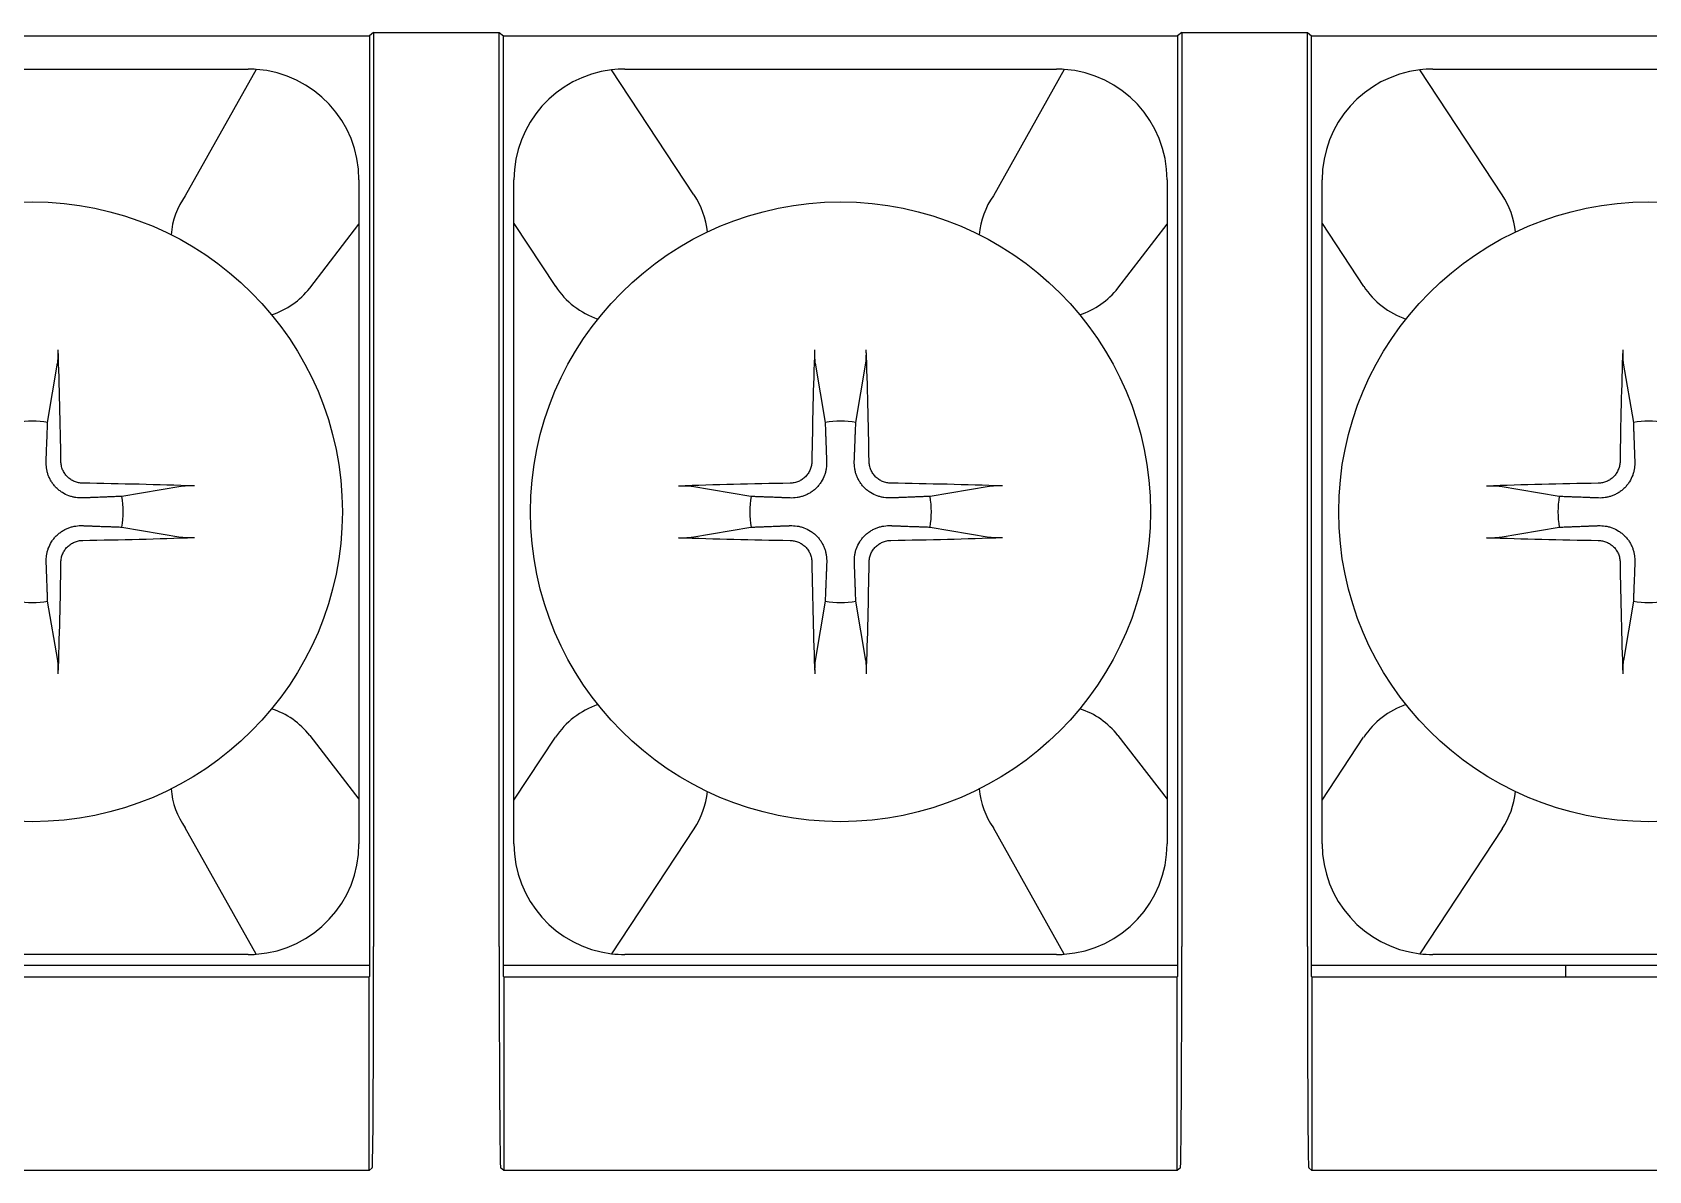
# Model space of a CAD drawing. Header units: millimetres. Extents: x 1618 to 2314, y 422 to 652.
# Drawn here: x 2034.28 to 2048.88, y 549.38 to 559.67 of the extents above; entities that cross this region are included whole.
import ezdxf

# ---------------------------------------------------------------- set-up
doc = ezdxf.new("R2010")
doc.units = ezdxf.units.MM

msp = doc.modelspace()

# ---------------------------------------------------------------- linework, layer by layer
for p, q in [((2031.231, 559.636), (2037.322, 559.636)), ((2037.359, 559.668), (2037.322, 559.636)), ((2037.322, 559.636), (2037.322, 551.136)), ((2037.359, 559.668), (2037.359, 551.407)), ((2037.359, 559.668), (2038.494, 559.668)), ((2038.494, 551.407), (2038.494, 559.668)), ((2038.494, 559.668), (2038.531, 559.636)), ((2038.531, 551.136), (2038.531, 559.636)), ((2038.531, 559.636), (2044.622, 559.636)), ((2044.659, 559.668), (2044.622, 559.636)), ((2044.622, 559.636), (2044.622, 551.136)), ((2044.659, 559.668), (2044.659, 551.407)), ((2044.659, 559.668), (2045.794, 559.668)), ((2045.794, 551.407), (2045.794, 559.668)), ((2045.794, 559.668), (2045.831, 559.636)), ((2045.831, 551.136), (2045.831, 559.636)), ((2045.831, 559.636), (2051.922, 559.636)), ((2032.327, 559.336), (2036.227, 559.336)), ((2036.297, 559.334), (2035.658, 558.192)), ((2040.253, 558.2), (2039.508, 559.329)), ((2039.627, 559.336), (2043.527, 559.336)), ((2043.597, 559.334), (2042.958, 558.192)), ((2047.553, 558.2), (2046.808, 559.329)), ((2046.927, 559.336), (2050.827, 559.336)), ((2037.227, 558.336), (2037.227, 557.934)), ((2038.627, 557.942), (2038.627, 558.336)), ((2044.527, 558.336), (2044.527, 557.934)), ((2045.927, 557.942), (2045.927, 558.336)), ((2036.782, 557.358), (2037.227, 557.934)), ((2037.227, 557.934), (2037.227, 552.738)), ((2038.627, 552.731), (2038.627, 557.942)), ((2038.627, 557.942), (2039.002, 557.373)), ((2044.082, 557.358), (2044.527, 557.934)), ((2044.527, 557.934), (2044.527, 552.738)), ((2045.927, 557.942), (2046.302, 557.373)), ((2045.927, 552.731), (2045.927, 557.942)), ((2034.415, 556.144), (2034.505, 556.679)), ((2041.347, 556.679), (2041.438, 556.144)), ((2041.715, 556.144), (2041.805, 556.679)), ((2048.647, 556.679), (2048.738, 556.144)), ((2035.619, 555.566), (2035.085, 555.475)), ((2040.768, 555.474), (2040.234, 555.565)), ((2042.919, 555.566), (2042.385, 555.475)), ((2048.068, 555.474), (2047.534, 555.565)), ((2035.085, 555.198), (2035.619, 555.107)), ((2040.234, 555.106), (2040.768, 555.197)), ((2042.385, 555.198), (2042.919, 555.107)), ((2047.534, 555.106), (2048.068, 555.197)), ((2034.506, 553.993), (2034.415, 554.528)), ((2041.438, 554.528), (2041.348, 553.993)), ((2041.806, 553.993), (2041.715, 554.528)), ((2048.738, 554.528), (2048.648, 553.993)), ((2036.782, 553.314), (2037.227, 552.738)), ((2038.627, 552.731), (2039.002, 553.299)), ((2044.082, 553.314), (2044.527, 552.738)), ((2045.927, 552.731), (2046.302, 553.299)), ((2037.227, 552.738), (2037.227, 552.336)), ((2038.627, 552.336), (2038.627, 552.731)), ((2044.527, 552.738), (2044.527, 552.336)), ((2045.927, 552.336), (2045.927, 552.731)), ((2036.297, 551.338), (2035.658, 552.48)), ((2040.253, 552.472), (2039.508, 551.343)), ((2043.597, 551.338), (2042.958, 552.48)), ((2047.553, 552.472), (2046.808, 551.343)), ((2036.227, 551.336), (2032.327, 551.336)), ((2043.527, 551.336), (2039.627, 551.336)), ((2050.827, 551.336), (2046.927, 551.336)), ((2037.322, 551.236), (2031.232, 551.236)), ((2044.621, 551.236), (2038.531, 551.236)), ((2051.777, 551.236), (2045.831, 551.236)), ((2048.127, 551.133), (2048.127, 551.236)), ((2031.234, 551.133), (2037.319, 551.133)), ((2037.319, 551.133), (2037.322, 551.136)), ((2037.319, 549.383), (2037.319, 551.133)), ((2038.534, 551.133), (2038.531, 551.136)), ((2038.534, 551.133), (2044.619, 551.133)), ((2038.534, 551.133), (2038.534, 549.383)), ((2044.619, 551.133), (2044.622, 551.136)), ((2044.619, 549.383), (2044.619, 551.133)), ((2045.834, 551.133), (2045.831, 551.136)), ((2045.834, 551.133), (2051.919, 551.133)), ((2045.834, 551.133), (2045.834, 549.383)), ((2037.347, 549.407), (2037.319, 549.383)), ((2038.534, 549.383), (2038.506, 549.407)), ((2044.647, 549.407), (2044.619, 549.383)), ((2045.834, 549.383), (2045.806, 549.407)), ((2037.319, 549.383), (2031.234, 549.383)), ((2044.619, 549.383), (2038.534, 549.383)), ((2051.919, 549.383), (2045.834, 549.383))]:
    msp.add_line(p, q)
for centre in [(2034.277, 555.336), (2041.577, 555.336), (2048.877, 555.336)]:
    msp.add_circle(centre, 2.8)
for centre, radius, start, end in [((2036.227, 558.336), 1, 85.9679, 90), ((2036.227, 558.336), 1, 0, 85.9679), ((2039.627, 558.336), 1, 96.8173, 180), ((2039.627, 558.336), 1, 90, 96.8173), ((2043.527, 558.336), 1, 85.9679, 90), ((2043.527, 558.336), 1, 0, 85.9679), ((2046.927, 558.336), 1, 96.8173, 180), ((2046.927, 558.336), 1, 90, 96.8173), ((2036.228, 557.785), 0.7, 144.4374, 175.5132), ((2039.628, 557.787), 0.75, 5.9361, 33.4424), ((2043.528, 557.785), 0.7, 144.4374, 175.5132), ((2046.928, 557.787), 0.75, 5.9361, 33.4424), ((2036.228, 557.785), 0.7, 287.409, 322.3631), ((2039.628, 557.787), 0.75, 213.4424, 251.0511), ((2043.528, 557.785), 0.7, 287.409, 322.3631), ((2046.928, 557.787), 0.75, 213.4424, 251.0511), ((2034.277, 555.336), 0.82, 80.3013, 99.7447), ((2041.577, 555.336), 0.82, 80.3013, 99.7447), ((2048.877, 555.336), 0.82, 80.3013, 99.7447), ((2034.277, 555.336), 0.82, 350.3013, 9.7447), ((2041.577, 555.336), 0.82, 170.3013, 189.7447), ((2041.577, 555.336), 0.82, 350.3013, 9.7447), ((2048.877, 555.336), 0.82, 170.3013, 189.7447), ((2034.277, 555.336), 0.82, 260.3013, 279.7447), ((2041.577, 555.336), 0.82, 260.3013, 279.7447), ((2048.877, 555.336), 0.82, 260.3013, 279.7447), ((2036.228, 552.887), 0.7, 37.6369, 72.591), ((2039.628, 552.885), 0.75, 108.9489, 146.5576), ((2043.528, 552.887), 0.7, 37.6369, 72.591), ((2046.928, 552.885), 0.75, 108.9489, 146.5576), ((2036.228, 552.887), 0.7, 184.4868, 215.5626), ((2039.628, 552.885), 0.75, 326.5576, 354.0639), ((2043.528, 552.887), 0.7, 184.4868, 215.5626), ((2046.928, 552.885), 0.75, 326.5576, 354.0639), ((2036.227, 552.336), 1, 274.0321, 0), ((2039.627, 552.336), 1, 180, 263.1827), ((2043.527, 552.336), 1, 274.0321, 0), ((2046.927, 552.336), 1, 180, 263.1827), ((2036.227, 552.336), 1, 270, 274.0321), ((2039.627, 552.336), 1, 263.1827, 270), ((2043.527, 552.336), 1, 270, 274.0321), ((2046.927, 552.336), 1, 263.1827, 270)]:
    msp.add_arc(centre, radius, start, end)
for centre, major_axis, ratio, start_param, end_param in [((2034.105, 555.335), (0.041, -4.997), 0.087156, 1.661715, 1.867777), ((2041.748, 555.335), (0.037, 4.997), 0.087156, 1.273815, 1.479878), ((2041.405, 555.335), (0.041, -4.997), 0.087156, 1.661715, 1.867777), ((2049.048, 555.335), (0.037, 4.997), 0.087156, 1.273815, 1.479878), ((2034.275, 555.164), (4.997, -0.037), 0.087156, 1.273815, 1.479878), ((2041.578, 555.164), (4.997, 0.041), 0.087156, 1.661715, 1.867777), ((2041.575, 555.164), (4.997, -0.037), 0.087156, 1.273815, 1.479878), ((2048.878, 555.164), (4.997, 0.041), 0.087156, 1.661715, 1.867777), ((2034.275, 555.508), (-4.997, -0.041), 0.087156, 1.661715, 1.867777), ((2041.578, 555.508), (-4.997, 0.037), 0.087156, 1.273815, 1.479878), ((2041.575, 555.508), (-4.997, -0.041), 0.087156, 1.661715, 1.867777), ((2048.878, 555.508), (-4.997, 0.037), 0.087156, 1.273815, 1.479878), ((2034.105, 555.337), (-0.037, -4.997), 0.087156, 1.273815, 1.479878), ((2041.748, 555.337), (-0.041, 4.997), 0.087156, 1.661715, 1.867777), ((2041.405, 555.337), (-0.037, -4.997), 0.087156, 1.273815, 1.479878), ((2049.048, 555.337), (-0.041, 4.997), 0.087156, 1.661715, 1.867777), ((2037.347, 551.407), (0, 2), 0.006109, 3.146827, 4.712389), ((2038.506, 551.407), (0, 2), 0.006109, 1.570796, 3.136358), ((2044.647, 551.407), (0, 2), 0.006109, 3.146827, 4.712389), ((2045.806, 551.407), (0, 2), 0.006109, 1.570796, 3.136358)]:
    msp.add_ellipse(centre, major_axis=major_axis, ratio=ratio, start_param=start_param, end_param=end_param)
for points, knots in [([(2034.505, 556.679), (2034.506, 556.682), (2034.506, 556.685), (2034.507, 556.692), (2034.507, 556.696), (2034.508, 556.704), (2034.508, 556.709), (2034.509, 556.719), (2034.509, 556.725), (2034.509, 556.736), (2034.509, 556.741), (2034.51, 556.753), (2034.51, 556.759), (2034.51, 556.771), (2034.509, 556.777), (2034.509, 556.789), (2034.509, 556.795), (2034.509, 556.8)], [0, 0, 0, 0, 0.125, 0.125, 0.25, 0.25, 0.375, 0.375, 0.5, 0.5, 0.625, 0.625, 0.75, 0.75, 0.875, 0.875, 1, 1, 1, 1]), ([(2041.343, 556.8), (2041.343, 556.789), (2041.342, 556.777), (2041.342, 556.759), (2041.342, 556.753), (2041.342, 556.741), (2041.343, 556.735), (2041.343, 556.724), (2041.343, 556.719), (2041.344, 556.709), (2041.344, 556.704), (2041.345, 556.696), (2041.345, 556.692), (2041.346, 556.685), (2041.346, 556.681), (2041.347, 556.679)], [0, 0, 0, 0, 0.25, 0.25, 0.375, 0.375, 0.5, 0.5, 0.625, 0.625, 0.75, 0.75, 0.875, 0.875, 1, 1, 1, 1]), ([(2041.805, 556.679), (2041.806, 556.682), (2041.806, 556.685), (2041.807, 556.692), (2041.807, 556.696), (2041.808, 556.704), (2041.808, 556.709), (2041.809, 556.719), (2041.809, 556.725), (2041.809, 556.736), (2041.809, 556.741), (2041.81, 556.753), (2041.81, 556.759), (2041.81, 556.771), (2041.809, 556.777), (2041.809, 556.789), (2041.809, 556.795), (2041.809, 556.8)], [0, 0, 0, 0, 0.125, 0.125, 0.25, 0.25, 0.375, 0.375, 0.5, 0.5, 0.625, 0.625, 0.75, 0.75, 0.875, 0.875, 1, 1, 1, 1]), ([(2048.643, 556.8), (2048.643, 556.789), (2048.642, 556.777), (2048.642, 556.759), (2048.642, 556.753), (2048.642, 556.741), (2048.643, 556.735), (2048.643, 556.724), (2048.643, 556.719), (2048.644, 556.709), (2048.644, 556.704), (2048.645, 556.696), (2048.645, 556.692), (2048.646, 556.685), (2048.646, 556.681), (2048.647, 556.679)], [0, 0, 0, 0, 0.25, 0.25, 0.375, 0.375, 0.5, 0.5, 0.625, 0.625, 0.75, 0.75, 0.875, 0.875, 1, 1, 1, 1]), ([(2034.731, 555.461), (2034.71, 555.46), (2034.69, 555.462), (2034.659, 555.466), (2034.649, 555.468), (2034.628, 555.474), (2034.618, 555.477), (2034.587, 555.488), (2034.567, 555.498), (2034.538, 555.516), (2034.529, 555.523), (2034.51, 555.537), (2034.502, 555.545), (2034.489, 555.557), (2034.485, 555.561), (2034.478, 555.57), (2034.466, 555.583), (2034.456, 555.597), (2034.444, 555.616), (2034.439, 555.626), (2034.429, 555.646), (2034.42, 555.666), (2034.414, 555.687), (2034.409, 555.708), (2034.407, 555.718), (2034.402, 555.749), (2034.401, 555.77), (2034.401, 555.791)], [0, 0, 0, 0, 0.125, 0.125, 0.1875, 0.1875, 0.25, 0.25, 0.375, 0.375, 0.4375, 0.4375, 0.5, 0.5, 0.53125, 0.53125, 0.5625, 0.625, 0.625, 0.6875, 0.6875, 0.75, 0.8125, 0.8125, 0.875, 0.875, 1, 1, 1, 1]), ([(2034.732, 555.594), (2034.719, 555.595), (2034.706, 555.596), (2034.688, 555.6), (2034.681, 555.602), (2034.669, 555.605), (2034.663, 555.608), (2034.645, 555.615), (2034.634, 555.621), (2034.613, 555.636), (2034.602, 555.644), (2034.584, 555.662), (2034.576, 555.672), (2034.565, 555.688), (2034.562, 555.694), (2034.556, 555.705), (2034.553, 555.711), (2034.545, 555.728), (2034.542, 555.741), (2034.536, 555.766), (2034.535, 555.779), (2034.535, 555.792)], [0, 0, 0, 0, 0.125, 0.125, 0.1875, 0.1875, 0.25, 0.25, 0.375, 0.375, 0.5, 0.5, 0.625, 0.625, 0.6875, 0.6875, 0.75, 0.75, 0.875, 0.875, 1, 1, 1, 1]), ([(2041.318, 555.792), (2041.318, 555.779), (2041.317, 555.766), (2041.313, 555.747), (2041.311, 555.741), (2041.307, 555.729), (2041.305, 555.723), (2041.297, 555.705), (2041.291, 555.693), (2041.277, 555.672), (2041.269, 555.662), (2041.25, 555.644), (2041.241, 555.636), (2041.224, 555.625), (2041.219, 555.621), (2041.208, 555.615), (2041.202, 555.612), (2041.184, 555.605), (2041.172, 555.601), (2041.146, 555.596), (2041.134, 555.594), (2041.121, 555.594)], [0, 0, 0, 0, 0.125, 0.125, 0.1875, 0.1875, 0.25, 0.25, 0.375, 0.375, 0.5, 0.5, 0.625, 0.625, 0.6875, 0.6875, 0.75, 0.75, 0.875, 0.875, 1, 1, 1, 1]), ([(2041.451, 555.791), (2041.452, 555.77), (2041.451, 555.749), (2041.446, 555.718), (2041.444, 555.708), (2041.439, 555.687), (2041.436, 555.677), (2041.424, 555.646), (2041.415, 555.626), (2041.397, 555.597), (2041.39, 555.588), (2041.376, 555.57), (2041.368, 555.561), (2041.356, 555.549), (2041.351, 555.545), (2041.343, 555.537), (2041.329, 555.526), (2041.315, 555.516), (2041.296, 555.504), (2041.286, 555.498), (2041.266, 555.489), (2041.246, 555.48), (2041.226, 555.474), (2041.205, 555.468), (2041.194, 555.466), (2041.163, 555.461), (2041.143, 555.46), (2041.122, 555.461)], [0, 0, 0, 0, 0.125, 0.125, 0.1875, 0.1875, 0.25, 0.25, 0.375, 0.375, 0.4375, 0.4375, 0.5, 0.5, 0.53125, 0.53125, 0.5625, 0.625, 0.625, 0.6875, 0.6875, 0.75, 0.8125, 0.8125, 0.875, 0.875, 1, 1, 1, 1]), ([(2042.031, 555.461), (2042.01, 555.46), (2041.99, 555.462), (2041.959, 555.466), (2041.949, 555.468), (2041.928, 555.474), (2041.918, 555.477), (2041.887, 555.488), (2041.867, 555.498), (2041.838, 555.516), (2041.829, 555.523), (2041.81, 555.537), (2041.802, 555.545), (2041.789, 555.557), (2041.785, 555.561), (2041.778, 555.57), (2041.766, 555.583), (2041.756, 555.597), (2041.744, 555.616), (2041.739, 555.626), (2041.729, 555.646), (2041.72, 555.666), (2041.714, 555.687), (2041.709, 555.708), (2041.707, 555.718), (2041.702, 555.749), (2041.701, 555.77), (2041.701, 555.791)], [0, 0, 0, 0, 0.125, 0.125, 0.1875, 0.1875, 0.25, 0.25, 0.375, 0.375, 0.4375, 0.4375, 0.5, 0.5, 0.53125, 0.53125, 0.5625, 0.625, 0.625, 0.6875, 0.6875, 0.75, 0.8125, 0.8125, 0.875, 0.875, 1, 1, 1, 1]), ([(2042.032, 555.594), (2042.019, 555.595), (2042.006, 555.596), (2041.988, 555.6), (2041.981, 555.602), (2041.969, 555.605), (2041.963, 555.608), (2041.945, 555.615), (2041.934, 555.621), (2041.913, 555.636), (2041.902, 555.644), (2041.884, 555.662), (2041.876, 555.672), (2041.865, 555.688), (2041.862, 555.694), (2041.856, 555.705), (2041.853, 555.711), (2041.845, 555.728), (2041.842, 555.741), (2041.836, 555.766), (2041.835, 555.779), (2041.835, 555.792)], [0, 0, 0, 0, 0.125, 0.125, 0.1875, 0.1875, 0.25, 0.25, 0.375, 0.375, 0.5, 0.5, 0.625, 0.625, 0.6875, 0.6875, 0.75, 0.75, 0.875, 0.875, 1, 1, 1, 1]), ([(2048.618, 555.792), (2048.618, 555.779), (2048.617, 555.766), (2048.613, 555.747), (2048.611, 555.741), (2048.607, 555.729), (2048.605, 555.723), (2048.597, 555.705), (2048.591, 555.693), (2048.577, 555.672), (2048.569, 555.662), (2048.55, 555.644), (2048.541, 555.636), (2048.524, 555.625), (2048.519, 555.621), (2048.508, 555.615), (2048.502, 555.612), (2048.484, 555.605), (2048.472, 555.601), (2048.446, 555.596), (2048.434, 555.594), (2048.421, 555.594)], [0, 0, 0, 0, 0.125, 0.125, 0.1875, 0.1875, 0.25, 0.25, 0.375, 0.375, 0.5, 0.5, 0.625, 0.625, 0.6875, 0.6875, 0.75, 0.75, 0.875, 0.875, 1, 1, 1, 1]), ([(2048.751, 555.791), (2048.752, 555.77), (2048.751, 555.749), (2048.746, 555.718), (2048.744, 555.708), (2048.739, 555.687), (2048.736, 555.677), (2048.724, 555.646), (2048.715, 555.626), (2048.697, 555.597), (2048.69, 555.588), (2048.676, 555.57), (2048.668, 555.561), (2048.656, 555.549), (2048.651, 555.545), (2048.643, 555.537), (2048.629, 555.526), (2048.615, 555.516), (2048.596, 555.504), (2048.586, 555.498), (2048.566, 555.489), (2048.546, 555.48), (2048.526, 555.474), (2048.505, 555.468), (2048.494, 555.466), (2048.463, 555.461), (2048.443, 555.46), (2048.422, 555.461)], [0, 0, 0, 0, 0.125, 0.125, 0.1875, 0.1875, 0.25, 0.25, 0.375, 0.375, 0.4375, 0.4375, 0.5, 0.5, 0.53125, 0.53125, 0.5625, 0.625, 0.625, 0.6875, 0.6875, 0.75, 0.8125, 0.8125, 0.875, 0.875, 1, 1, 1, 1]), ([(2035.741, 555.57), (2035.729, 555.57), (2035.717, 555.57), (2035.699, 555.57), (2035.693, 555.57), (2035.682, 555.57), (2035.676, 555.57), (2035.665, 555.57), (2035.66, 555.569), (2035.65, 555.569), (2035.645, 555.569), (2035.636, 555.568), (2035.632, 555.568), (2035.625, 555.567), (2035.622, 555.566), (2035.619, 555.566)], [0, 0, 0, 0, 0.25, 0.25, 0.375, 0.375, 0.5, 0.5, 0.625, 0.625, 0.75, 0.75, 0.875, 0.875, 1, 1, 1, 1]), ([(2040.234, 555.565), (2040.231, 555.565), (2040.228, 555.566), (2040.221, 555.567), (2040.217, 555.567), (2040.208, 555.568), (2040.203, 555.568), (2040.193, 555.568), (2040.188, 555.568), (2040.177, 555.569), (2040.171, 555.569), (2040.16, 555.569), (2040.154, 555.569), (2040.142, 555.569), (2040.136, 555.569), (2040.124, 555.569), (2040.118, 555.569), (2040.112, 555.568)], [0, 0, 0, 0, 0.125, 0.125, 0.25, 0.25, 0.375, 0.375, 0.5, 0.5, 0.625, 0.625, 0.75, 0.75, 0.875, 0.875, 1, 1, 1, 1]), ([(2043.041, 555.57), (2043.029, 555.57), (2043.017, 555.57), (2042.999, 555.57), (2042.993, 555.57), (2042.982, 555.57), (2042.976, 555.57), (2042.965, 555.57), (2042.96, 555.569), (2042.95, 555.569), (2042.945, 555.569), (2042.936, 555.568), (2042.932, 555.568), (2042.925, 555.567), (2042.922, 555.566), (2042.919, 555.566)], [0, 0, 0, 0, 0.25, 0.25, 0.375, 0.375, 0.5, 0.5, 0.625, 0.625, 0.75, 0.75, 0.875, 0.875, 1, 1, 1, 1]), ([(2047.534, 555.565), (2047.531, 555.565), (2047.528, 555.566), (2047.521, 555.567), (2047.517, 555.567), (2047.508, 555.568), (2047.503, 555.568), (2047.493, 555.568), (2047.488, 555.568), (2047.477, 555.569), (2047.471, 555.569), (2047.46, 555.569), (2047.454, 555.569), (2047.442, 555.569), (2047.436, 555.569), (2047.424, 555.569), (2047.418, 555.569), (2047.412, 555.568)], [0, 0, 0, 0, 0.125, 0.125, 0.25, 0.25, 0.375, 0.375, 0.5, 0.5, 0.625, 0.625, 0.75, 0.75, 0.875, 0.875, 1, 1, 1, 1]), ([(2034.402, 554.881), (2034.401, 554.902), (2034.402, 554.923), (2034.407, 554.954), (2034.409, 554.964), (2034.414, 554.985), (2034.417, 554.995), (2034.429, 555.026), (2034.438, 555.046), (2034.456, 555.075), (2034.463, 555.084), (2034.477, 555.102), (2034.485, 555.111), (2034.497, 555.123), (2034.502, 555.127), (2034.51, 555.135), (2034.524, 555.146), (2034.538, 555.156), (2034.557, 555.168), (2034.567, 555.174), (2034.587, 555.184), (2034.607, 555.192), (2034.627, 555.198), (2034.648, 555.204), (2034.659, 555.206), (2034.69, 555.211), (2034.71, 555.212), (2034.731, 555.211)], [0, 0, 0, 0, 0.125, 0.125, 0.1875, 0.1875, 0.25, 0.25, 0.375, 0.375, 0.4375, 0.4375, 0.5, 0.5, 0.53125, 0.53125, 0.5625, 0.625, 0.625, 0.6875, 0.6875, 0.75, 0.8125, 0.8125, 0.875, 0.875, 1, 1, 1, 1]), ([(2035.619, 555.107), (2035.622, 555.107), (2035.625, 555.106), (2035.632, 555.106), (2035.636, 555.105), (2035.645, 555.104), (2035.65, 555.104), (2035.66, 555.104), (2035.665, 555.104), (2035.676, 555.103), (2035.682, 555.103), (2035.693, 555.103), (2035.699, 555.103), (2035.711, 555.103), (2035.717, 555.103), (2035.729, 555.103), (2035.735, 555.103), (2035.741, 555.104)], [0, 0, 0, 0, 0.125, 0.125, 0.25, 0.25, 0.375, 0.375, 0.5, 0.5, 0.625, 0.625, 0.75, 0.75, 0.875, 0.875, 1, 1, 1, 1]), ([(2040.112, 555.102), (2040.124, 555.102), (2040.136, 555.102), (2040.154, 555.102), (2040.16, 555.102), (2040.171, 555.102), (2040.177, 555.102), (2040.188, 555.102), (2040.193, 555.103), (2040.203, 555.103), (2040.208, 555.103), (2040.217, 555.104), (2040.221, 555.104), (2040.228, 555.105), (2040.231, 555.106), (2040.234, 555.106)], [0, 0, 0, 0, 0.25, 0.25, 0.375, 0.375, 0.5, 0.5, 0.625, 0.625, 0.75, 0.75, 0.875, 0.875, 1, 1, 1, 1]), ([(2041.122, 555.211), (2041.143, 555.212), (2041.163, 555.21), (2041.194, 555.206), (2041.205, 555.204), (2041.225, 555.198), (2041.236, 555.195), (2041.266, 555.184), (2041.286, 555.174), (2041.315, 555.156), (2041.325, 555.149), (2041.343, 555.135), (2041.351, 555.127), (2041.364, 555.115), (2041.368, 555.111), (2041.375, 555.102), (2041.387, 555.089), (2041.397, 555.075), (2041.409, 555.056), (2041.414, 555.046), (2041.424, 555.026), (2041.433, 555.006), (2041.439, 554.985), (2041.444, 554.964), (2041.446, 554.954), (2041.451, 554.923), (2041.452, 554.902), (2041.452, 554.881)], [0, 0, 0, 0, 0.125, 0.125, 0.1875, 0.1875, 0.25, 0.25, 0.375, 0.375, 0.4375, 0.4375, 0.5, 0.5, 0.53125, 0.53125, 0.5625, 0.625, 0.625, 0.6875, 0.6875, 0.75, 0.8125, 0.8125, 0.875, 0.875, 1, 1, 1, 1]), ([(2041.702, 554.881), (2041.701, 554.902), (2041.702, 554.923), (2041.707, 554.954), (2041.709, 554.964), (2041.714, 554.985), (2041.717, 554.995), (2041.729, 555.026), (2041.738, 555.046), (2041.756, 555.075), (2041.763, 555.084), (2041.777, 555.102), (2041.785, 555.111), (2041.797, 555.123), (2041.802, 555.127), (2041.81, 555.135), (2041.824, 555.146), (2041.838, 555.156), (2041.857, 555.168), (2041.867, 555.174), (2041.887, 555.184), (2041.907, 555.192), (2041.927, 555.198), (2041.948, 555.204), (2041.959, 555.206), (2041.99, 555.211), (2042.01, 555.212), (2042.031, 555.211)], [0, 0, 0, 0, 0.125, 0.125, 0.1875, 0.1875, 0.25, 0.25, 0.375, 0.375, 0.4375, 0.4375, 0.5, 0.5, 0.53125, 0.53125, 0.5625, 0.625, 0.625, 0.6875, 0.6875, 0.75, 0.8125, 0.8125, 0.875, 0.875, 1, 1, 1, 1]), ([(2042.919, 555.107), (2042.922, 555.107), (2042.925, 555.106), (2042.932, 555.106), (2042.936, 555.105), (2042.945, 555.104), (2042.95, 555.104), (2042.96, 555.104), (2042.965, 555.104), (2042.976, 555.103), (2042.982, 555.103), (2042.993, 555.103), (2042.999, 555.103), (2043.011, 555.103), (2043.017, 555.103), (2043.029, 555.103), (2043.035, 555.103), (2043.041, 555.104)], [0, 0, 0, 0, 0.125, 0.125, 0.25, 0.25, 0.375, 0.375, 0.5, 0.5, 0.625, 0.625, 0.75, 0.75, 0.875, 0.875, 1, 1, 1, 1]), ([(2047.412, 555.102), (2047.424, 555.102), (2047.436, 555.102), (2047.454, 555.102), (2047.46, 555.102), (2047.471, 555.102), (2047.477, 555.102), (2047.488, 555.102), (2047.493, 555.103), (2047.503, 555.103), (2047.508, 555.103), (2047.517, 555.104), (2047.521, 555.104), (2047.528, 555.105), (2047.531, 555.106), (2047.534, 555.106)], [0, 0, 0, 0, 0.25, 0.25, 0.375, 0.375, 0.5, 0.5, 0.625, 0.625, 0.75, 0.75, 0.875, 0.875, 1, 1, 1, 1]), ([(2048.422, 555.211), (2048.443, 555.212), (2048.463, 555.21), (2048.494, 555.206), (2048.505, 555.204), (2048.525, 555.198), (2048.536, 555.195), (2048.566, 555.184), (2048.586, 555.174), (2048.615, 555.156), (2048.625, 555.149), (2048.643, 555.135), (2048.651, 555.127), (2048.664, 555.115), (2048.668, 555.111), (2048.675, 555.102), (2048.687, 555.089), (2048.697, 555.075), (2048.709, 555.056), (2048.714, 555.046), (2048.724, 555.026), (2048.733, 555.006), (2048.739, 554.985), (2048.744, 554.964), (2048.746, 554.954), (2048.751, 554.923), (2048.752, 554.902), (2048.752, 554.881)], [0, 0, 0, 0, 0.125, 0.125, 0.1875, 0.1875, 0.25, 0.25, 0.375, 0.375, 0.4375, 0.4375, 0.5, 0.5, 0.53125, 0.53125, 0.5625, 0.625, 0.625, 0.6875, 0.6875, 0.75, 0.8125, 0.8125, 0.875, 0.875, 1, 1, 1, 1]), ([(2034.535, 554.88), (2034.535, 554.893), (2034.537, 554.906), (2034.54, 554.925), (2034.542, 554.931), (2034.546, 554.943), (2034.548, 554.949), (2034.556, 554.967), (2034.562, 554.979), (2034.576, 555), (2034.584, 555.01), (2034.603, 555.028), (2034.613, 555.036), (2034.629, 555.047), (2034.634, 555.051), (2034.645, 555.057), (2034.651, 555.06), (2034.669, 555.067), (2034.681, 555.071), (2034.707, 555.076), (2034.719, 555.078), (2034.732, 555.078)], [0, 0, 0, 0, 0.125, 0.125, 0.1875, 0.1875, 0.25, 0.25, 0.375, 0.375, 0.5, 0.5, 0.625, 0.625, 0.6875, 0.6875, 0.75, 0.75, 0.875, 0.875, 1, 1, 1, 1]), ([(2041.121, 555.078), (2041.134, 555.077), (2041.147, 555.076), (2041.165, 555.072), (2041.172, 555.07), (2041.184, 555.067), (2041.19, 555.064), (2041.208, 555.057), (2041.219, 555.051), (2041.24, 555.036), (2041.251, 555.028), (2041.269, 555.01), (2041.277, 555), (2041.288, 554.984), (2041.291, 554.978), (2041.297, 554.967), (2041.3, 554.961), (2041.308, 554.944), (2041.311, 554.931), (2041.317, 554.906), (2041.318, 554.893), (2041.319, 554.88)], [0, 0, 0, 0, 0.125, 0.125, 0.1875, 0.1875, 0.25, 0.25, 0.375, 0.375, 0.5, 0.5, 0.625, 0.625, 0.6875, 0.6875, 0.75, 0.75, 0.875, 0.875, 1, 1, 1, 1]), ([(2041.835, 554.88), (2041.835, 554.893), (2041.837, 554.906), (2041.84, 554.925), (2041.842, 554.931), (2041.846, 554.943), (2041.848, 554.949), (2041.856, 554.967), (2041.862, 554.979), (2041.876, 555), (2041.884, 555.01), (2041.903, 555.028), (2041.913, 555.036), (2041.929, 555.047), (2041.934, 555.051), (2041.945, 555.057), (2041.951, 555.06), (2041.969, 555.067), (2041.981, 555.071), (2042.007, 555.076), (2042.019, 555.078), (2042.032, 555.078)], [0, 0, 0, 0, 0.125, 0.125, 0.1875, 0.1875, 0.25, 0.25, 0.375, 0.375, 0.5, 0.5, 0.625, 0.625, 0.6875, 0.6875, 0.75, 0.75, 0.875, 0.875, 1, 1, 1, 1]), ([(2048.421, 555.078), (2048.434, 555.077), (2048.447, 555.076), (2048.465, 555.072), (2048.472, 555.07), (2048.484, 555.067), (2048.49, 555.064), (2048.508, 555.057), (2048.519, 555.051), (2048.54, 555.036), (2048.551, 555.028), (2048.569, 555.01), (2048.577, 555), (2048.588, 554.984), (2048.591, 554.978), (2048.597, 554.967), (2048.6, 554.961), (2048.608, 554.944), (2048.611, 554.931), (2048.617, 554.906), (2048.618, 554.893), (2048.619, 554.88)], [0, 0, 0, 0, 0.125, 0.125, 0.1875, 0.1875, 0.25, 0.25, 0.375, 0.375, 0.5, 0.5, 0.625, 0.625, 0.6875, 0.6875, 0.75, 0.75, 0.875, 0.875, 1, 1, 1, 1]), ([(2034.51, 553.872), (2034.51, 553.883), (2034.511, 553.895), (2034.511, 553.913), (2034.511, 553.919), (2034.511, 553.931), (2034.51, 553.937), (2034.51, 553.948), (2034.51, 553.953), (2034.509, 553.963), (2034.509, 553.968), (2034.508, 553.976), (2034.508, 553.98), (2034.507, 553.987), (2034.507, 553.991), (2034.506, 553.993)], [0, 0, 0, 0, 0.25, 0.25, 0.375, 0.375, 0.5, 0.5, 0.625, 0.625, 0.75, 0.75, 0.875, 0.875, 1, 1, 1, 1]), ([(2041.348, 553.993), (2041.347, 553.99), (2041.347, 553.987), (2041.346, 553.98), (2041.346, 553.976), (2041.345, 553.968), (2041.345, 553.963), (2041.344, 553.953), (2041.344, 553.947), (2041.344, 553.936), (2041.344, 553.931), (2041.343, 553.919), (2041.343, 553.913), (2041.344, 553.901), (2041.344, 553.895), (2041.344, 553.883), (2041.344, 553.877), (2041.344, 553.872)], [0, 0, 0, 0, 0.125, 0.125, 0.25, 0.25, 0.375, 0.375, 0.5, 0.5, 0.625, 0.625, 0.75, 0.75, 0.875, 0.875, 1, 1, 1, 1]), ([(2041.81, 553.872), (2041.81, 553.883), (2041.811, 553.895), (2041.811, 553.913), (2041.811, 553.919), (2041.811, 553.931), (2041.81, 553.937), (2041.81, 553.948), (2041.81, 553.953), (2041.809, 553.963), (2041.809, 553.968), (2041.808, 553.976), (2041.808, 553.98), (2041.807, 553.987), (2041.807, 553.991), (2041.806, 553.993)], [0, 0, 0, 0, 0.25, 0.25, 0.375, 0.375, 0.5, 0.5, 0.625, 0.625, 0.75, 0.75, 0.875, 0.875, 1, 1, 1, 1]), ([(2048.648, 553.993), (2048.647, 553.99), (2048.647, 553.987), (2048.646, 553.98), (2048.646, 553.976), (2048.645, 553.968), (2048.645, 553.963), (2048.644, 553.953), (2048.644, 553.947), (2048.644, 553.936), (2048.644, 553.931), (2048.643, 553.919), (2048.643, 553.913), (2048.644, 553.901), (2048.644, 553.895), (2048.644, 553.883), (2048.644, 553.877), (2048.644, 553.872)], [0, 0, 0, 0, 0.125, 0.125, 0.25, 0.25, 0.375, 0.375, 0.5, 0.5, 0.625, 0.625, 0.75, 0.75, 0.875, 0.875, 1, 1, 1, 1])]:
    msp.add_open_spline(points, degree=3, knots=knots)
for points, weights in [([(2034.401, 555.791), (2034.406, 555.919), (2034.415, 556.144)], [1.607360829, 1.31905273402, 1]), ([(2041.438, 556.144), (2041.446, 555.919), (2041.451, 555.791)], [1, 1.31905273402, 1.607360829]), ([(2041.701, 555.791), (2041.706, 555.919), (2041.715, 556.144)], [1.607360829, 1.31905273402, 1]), ([(2048.738, 556.144), (2048.746, 555.919), (2048.751, 555.791)], [1, 1.31905273402, 1.607360829]), ([(2035.085, 555.475), (2034.86, 555.466), (2034.731, 555.461)], [1, 1.31905273402, 1.607360829]), ([(2041.122, 555.461), (2040.993, 555.466), (2040.768, 555.474)], [1.607360829, 1.31905273402, 1]), ([(2042.385, 555.475), (2042.16, 555.466), (2042.031, 555.461)], [1, 1.31905273402, 1.607360829]), ([(2048.422, 555.461), (2048.293, 555.466), (2048.068, 555.474)], [1.607360829, 1.31905273402, 1]), ([(2034.731, 555.211), (2034.86, 555.206), (2035.085, 555.198)], [1.607360829, 1.31905273402, 1]), ([(2040.768, 555.197), (2040.993, 555.206), (2041.122, 555.211)], [1, 1.31905273402, 1.607360829]), ([(2042.031, 555.211), (2042.16, 555.206), (2042.385, 555.198)], [1.607360829, 1.31905273402, 1]), ([(2048.068, 555.197), (2048.293, 555.206), (2048.422, 555.211)], [1, 1.31905273402, 1.607360829]), ([(2034.415, 554.528), (2034.407, 554.753), (2034.402, 554.881)], [1, 1.31905273402, 1.607360829]), ([(2041.452, 554.881), (2041.447, 554.753), (2041.438, 554.528)], [1.607360829, 1.31905273402, 1]), ([(2041.715, 554.528), (2041.707, 554.753), (2041.702, 554.881)], [1, 1.31905273402, 1.607360829]), ([(2048.752, 554.881), (2048.747, 554.753), (2048.738, 554.528)], [1.607360829, 1.31905273402, 1])]:
    msp.add_rational_spline(points, weights, degree=2)

doc.saveas('drawing.dxf')
